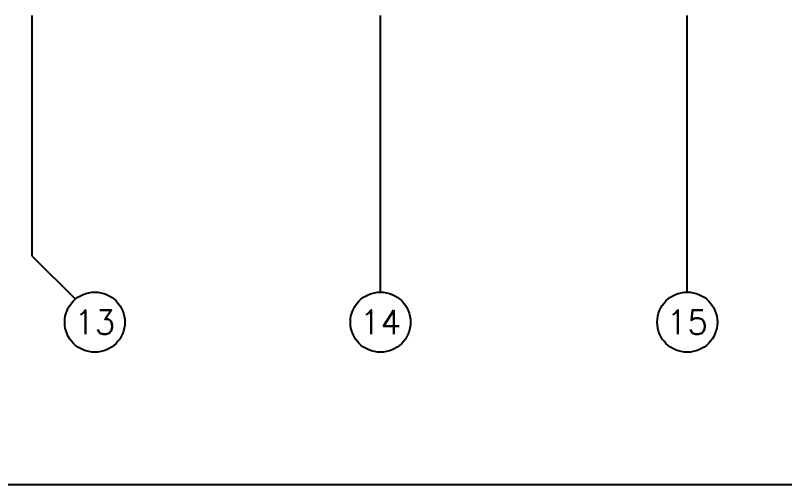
# Model space of a CAD drawing. Header units: millimetres. Extents: x 98 to 155, y -181 to 127.
# Drawn here: x 128.53 to 134.92, y 9.75 to 13.65 of the extents above; entities that cross this region are included whole.
import ezdxf
from ezdxf.enums import TextEntityAlignment as Align

# ---------------------------------------------------------------- set-up
doc = ezdxf.new("R2010")
doc.units = ezdxf.units.MM
doc.header["$LTSCALE"] = 15
doc.linetypes.add('PHANTOM', pattern=[63.5, 31.75, -6.35, 6.35, -6.35, 6.35, -6.35])
doc.linetypes.add('PHANTOM2', pattern=[1.25, 0.625, -0.125, 0.125, -0.125, 0.125, -0.125])
doc.layers.get('0').update_dxf_attribs({"color": 250})
doc.layers.add('A-EJES', color=250, linetype='PHANTOM')
doc.layers.add('L13 Texto Grande', color=150, linetype='Continuous')
doc.styles.add('ROMANS', font='romans.shx', dxfattribs={"width": 0.8})

# ---------------------------------------------------------------- blocks, each defined once
blk = doc.blocks.new('Ejes_Torre C')
blk.add_line((27.03, -2.5), (27.3891, -2.859))
at = {"layer": 'A-EJES', "linetype": 'PHANTOM2'}
for points in [[(27.03, -2.5), (27.03, -0.5)], [(29.925, -2.8), (29.925, -0.5)], [(32.475, -2.8), (32.475, -0.5)]]:
    blk.add_lwpolyline(points, dxfattribs=at)
at = {"layer": 'A-EJES', "linetype": 'Continuous'}
for centre in [(27.5505, -3.05), (29.925, -3.05), (32.475, -3.05)]:
    blk.add_circle(centre, 0.25, dxfattribs=at)
at = {"layer": 'A-EJES', "linetype": 'Continuous', "style": 'ROMANS'}
for s, p in [('13', (27.5505, -3.05)), ('14', (29.925, -3.05)), ('15', (32.475, -3.05))]:
    blk.add_text(s, height=0.2, dxfattribs=at).set_placement(p, align=Align.MIDDLE_CENTER)

msp = doc.modelspace()

# ---------------------------------------------------------------- linework, layer by layer
at = {"layer": 'L13 Texto Grande'}
msp.add_lwpolyline([(101.6401, 9.748), (144.1696, 9.748)], dxfattribs=at)

# ---------------------------------------------------------------- block references
at = {"layer": 'A-EJES'}
msp.add_blockref('Ejes_Torre C', (101.6401, 14.148), dxfattribs=at)

doc.saveas('drawing.dxf')
